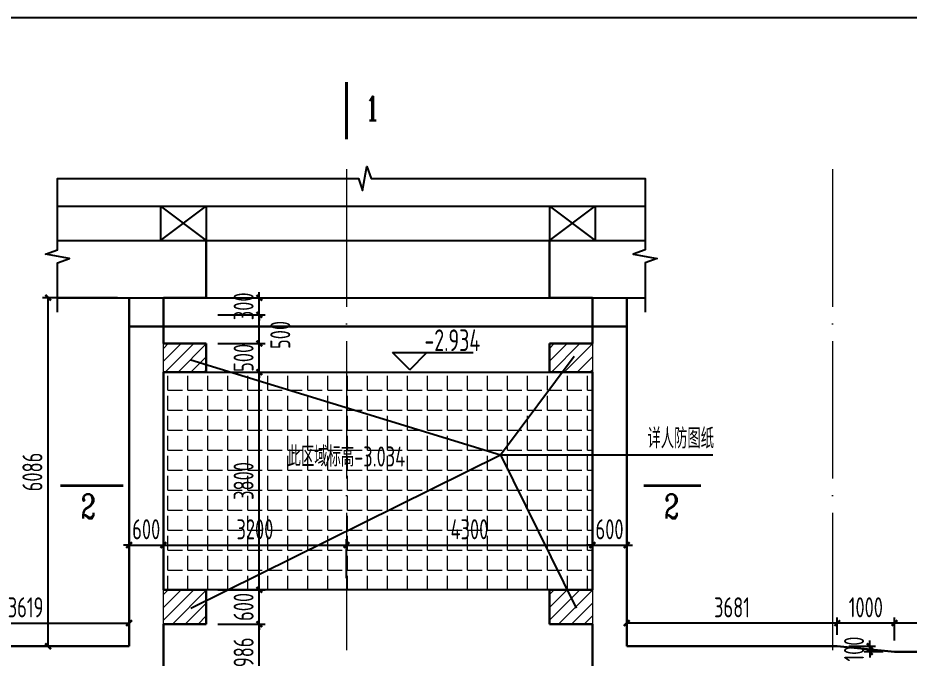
# Model space of a CAD drawing. Header units: millimetres. Extents: x -897614 to 191467, y -439928 to 101803.
# Drawn here: x -6839 to 8762, y -87906 to -76705 of the extents above; entities that cross this region are included whole.
import ezdxf

# ---------------------------------------------------------------- set-up
doc = ezdxf.new("R2010")
doc.units = ezdxf.units.MM
doc.header["$LTSCALE"] = 1000
doc.linetypes.add('ACAD_ISO04W100', pattern=[30, 24, -3, 0, -3])
for name, color, linetype in [('0人防', 40, 'Continuous'), ('BXF', 1, 'Continuous'), ('DIM_ELEV', 3, 'Continuous'), ('DIM_LEAD', 3, 'Continuous'), ('DIM_SYMB', 3, 'Continuous'), ('FRAMEWORK OF MIDDLE PLATE-ZB-600$0$FRAMEWORK OF MIDDLE PLATE-ZB$0$01-wall-地下墙', 5, 'Continuous'), ('JG_TEXT', 7, 'Continuous'), ('PUB_TEXT', 7, 'Continuous')]:
    doc.layers.add(name, color=color, linetype=linetype)
for name, color, linetype, lineweight in [('DOTE', 8, 'ACAD_ISO04W100', 9), ('PUB_HATCH', 8, 'Continuous', 18), ('WALL', 6, 'Continuous', 30)]:
    doc.layers.add(name, color=color, linetype=linetype, lineweight=lineweight)
doc.layers.add('DY', color=1, linetype='Continuous', plot=False)
doc.styles.add('_TCH_LABEL', font='COMPLEX', dxfattribs={"bigfont": 'GBCBIG'})
doc.styles.add('TSSD', font='tssdeng.shx', dxfattribs={"width": 0.7, "bigfont": 'tssdchn.shx'})
doc.dimstyles.new('TSD', dxfattribs={"dimtxt": 350, "dimasz": 100, "dimexe": 100, "dimexo": 200, "dimgap": 100, "dimtad": 1, "dimdec": 0, "dimzin": 0, "dimdsep": 46, "dimtxsty": 'TSSD', "dimblk": 'ARCHTICK', "dimcen": 0.09, "dimclrt": 7, "dimazin": 2, "dimtfac": 1, "dimtdec": 0, "dimtix": 1, "dimtmove": 2, "dimatfit": 3, "dimfxl": 0, "dimtolj": 1, "dimtzin": 0, "dimarcsym": 0})

# ---------------------------------------------------------------- blocks, each defined once
blk = doc.blocks.new('_ArchTick')
at = {"color": 0, "linetype": 'ByBlock', "const_width": 0.4}
blk.add_lwpolyline([(-0.5, -0.5), (0.5, 0.5)], dxfattribs=at)
blk = doc.blocks.new('*D57')
at = {"layer": 'Defpoints', "color": 0, "transparency": 16777216}
for p in [(-6309, -81594), (-4894, -81594), (-4894, -87680)]:
    blk.add_point(p, dxfattribs=at)
at = {"layer": 'DIM_LEAD', "color": 0, "lineweight": -2, "transparency": 16777216}
for p, q in [((-5094, -81594), (-6409, -81594)), ((-6309, -87680), (-6309, -81594)), ((-5094, -87680), (-6409, -87680))]:
    blk.add_line(p, q, dxfattribs=at)
at = {"layer": 'DIM_LEAD', "color": 0, "lineweight": -2, "transparency": 16777216, "xscale": 100, "yscale": 100, "zscale": 100}
for p, rotation in [((-6309, -81594), 90), ((-6309, -87680), 270)]:
    blk.add_blockref('_ArchTick', p, dxfattribs=dict(at, rotation=rotation))
at = {"layer": 'DIM_LEAD', "color": 7, "transparency": 16777216, "insert": (-6584, -84637), "char_height": 350, "attachment_point": 5, "rotation": 90, "style": 'TSSD'}
blk.add_mtext('\\A1;6086', dxfattribs=at)
blk = doc.blocks.new('A$C6E44675F')
at = {"layer": 'FRAMEWORK OF MIDDLE PLATE-ZB-600$0$FRAMEWORK OF MIDDLE PLATE-ZB$0$01-wall-地下墙'}
for p, q in [((-5050, 600), (5221, 600)), ((-3250, 600), (-3250, 0)), ((-3250, 600), (-2450, 0)), ((-3250, 0), (-2450, 600)), ((-2450, 600), (-2450, 0)), ((3550, 600), (3550, 0)), ((3550, 600), (4350, 0)), ((3550, 0), (4350, 600)), ((4350, 600), (4350, 0)), ((-5050, 0), (5221, 0)), ((-5050, -1000), (5221, -1000))]:
    blk.add_line(p, q, dxfattribs=at)
blk.add_lwpolyline([(-5050, -1251), (-5050, -388), (-4840, -312), (-5260, -238), (-5050, -163), (-5050, 1081), (208, 1081), (282, 871), (356, 1291), (433, 1081), (5221, 1081), (5221, -163), (5011, -238), (5431, -312), (5221, -388), (5221, -1251)], dxfattribs=at)
blk = doc.blocks.new('*D423')
at = {"layer": 'Defpoints', "color": 0, "transparency": 16777216}
for p in [(8488, -87276), (8488, -87780), (18287, -87780)]:
    blk.add_point(p, dxfattribs=at)
at = {"layer": 'DIM_LEAD', "color": 0, "lineweight": -2, "transparency": 16777216}
for p, q in [((8488, -87580), (8488, -87176)), ((18287, -87580), (18287, -87176)), ((18287, -87276), (8488, -87276))]:
    blk.add_line(p, q, dxfattribs=at)
at = {"layer": 'DIM_LEAD', "color": 0, "lineweight": -2, "transparency": 16777216, "xscale": 100, "yscale": 100, "zscale": 100, "rotation": 180}
blk.add_blockref('_ArchTick', (8488, -87276), dxfattribs=at)
at = {"layer": 'DIM_LEAD', "color": 0, "lineweight": -2, "transparency": 16777216, "xscale": 100, "yscale": 100, "zscale": 100}
blk.add_blockref('_ArchTick', (18287, -87276), dxfattribs=at)
at = {"layer": 'DIM_LEAD', "color": 7, "transparency": 16777216, "insert": (13387, -87001), "char_height": 350, "attachment_point": 5, "style": 'TSSD'}
blk.add_mtext('\\A1;9800', dxfattribs=at)
blk = doc.blocks.new('*D424')
at = {"layer": 'Defpoints', "color": 0, "transparency": 16777216}
for p in [(7487, -87276), (7487, -87680, 0), (8488, -87780)]:
    blk.add_point(p, dxfattribs=at)
at = {"layer": 'DIM_LEAD', "color": 0, "lineweight": -2, "transparency": 16777216}
for p, q in [((7487, -87480), (7487, -87176)), ((8488, -87580), (8488, -87176)), ((8488, -87276), (7487, -87276))]:
    blk.add_line(p, q, dxfattribs=at)
at = {"layer": 'DIM_LEAD', "color": 0, "lineweight": -2, "transparency": 16777216, "xscale": 100, "yscale": 100, "zscale": 100, "rotation": 180}
blk.add_blockref('_ArchTick', (7487, -87276), dxfattribs=at)
at = {"layer": 'DIM_LEAD', "color": 0, "lineweight": -2, "transparency": 16777216, "xscale": 100, "yscale": 100, "zscale": 100}
blk.add_blockref('_ArchTick', (8488, -87276), dxfattribs=at)
at = {"layer": 'DIM_LEAD', "color": 7, "transparency": 16777216, "insert": (7987, -87001), "char_height": 350, "attachment_point": 5, "style": 'TSSD'}
blk.add_mtext('\\A1;1000', dxfattribs=at)
blk = doc.blocks.new('*D425')
at = {"layer": 'Defpoints', "color": 0, "transparency": 16777216}
for p in [(3806, -87276), (3806, -87680), (7487, -87680, 0)]:
    blk.add_point(p, dxfattribs=at)
at = {"layer": 'DIM_LEAD', "color": 0, "lineweight": -2, "transparency": 16777216}
for p, q in [((3806, -87480), (3806, -87176)), ((7487, -87480), (7487, -87176)), ((7487, -87276), (3806, -87276))]:
    blk.add_line(p, q, dxfattribs=at)
at = {"layer": 'DIM_LEAD', "color": 0, "lineweight": -2, "transparency": 16777216, "xscale": 100, "yscale": 100, "zscale": 100, "rotation": 180}
blk.add_blockref('_ArchTick', (3806, -87276), dxfattribs=at)
at = {"layer": 'DIM_LEAD', "color": 0, "lineweight": -2, "transparency": 16777216, "xscale": 100, "yscale": 100, "zscale": 100}
blk.add_blockref('_ArchTick', (7487, -87276), dxfattribs=at)
at = {"layer": 'DIM_LEAD', "color": 7, "transparency": 16777216, "insert": (5647, -87001), "char_height": 350, "attachment_point": 5, "style": 'TSSD'}
blk.add_mtext('\\A1;3681', dxfattribs=at)
blk = doc.blocks.new('*D426')
at = {"layer": 'Defpoints', "color": 0, "transparency": 16777216}
for p in [(7487, -87680, 0), (8056, -87680), (8488, -87780, 0)]:
    blk.add_point(p, dxfattribs=at)
at = {"layer": 'DIM_LEAD', "color": 0, "lineweight": -2, "transparency": 16777216}
for p, q in [((8056, -87680), (8056, -87580)), ((7687, -87680), (8156, -87680)), ((8288, -87780), (7956, -87780)), ((8056, -87780), (8056, -87680)), ((8056, -87780), (8056, -87880))]:
    blk.add_line(p, q, dxfattribs=at)
at = {"layer": 'DIM_LEAD', "color": 0, "lineweight": -2, "transparency": 16777216, "xscale": 100, "yscale": 100, "zscale": 100}
for p, rotation in [((8056, -87680), 270), ((8056, -87780), 90)]:
    blk.add_blockref('_ArchTick', p, dxfattribs=dict(at, rotation=rotation))
at = {"layer": 'DIM_LEAD', "color": 7, "transparency": 16777216, "insert": (7781, -87730), "char_height": 350, "attachment_point": 5, "rotation": 90, "style": 'TSSD'}
blk.add_mtext('\\A1;100', dxfattribs=at)
blk = doc.blocks.new('*D431')
at = {"layer": 'Defpoints', "color": 0, "transparency": 16777216}
for p in [(-4894, -87276), (-8513, -87680, 0), (-4894, -87680, 0)]:
    blk.add_point(p, dxfattribs=at)
at = {"layer": 'DIM_LEAD', "color": 0, "lineweight": -2, "transparency": 16777216}
for p, q in [((-8513, -87480), (-8513, -87176)), ((-4894, -87480), (-4894, -87176)), ((-8513, -87276), (-4894, -87276))]:
    blk.add_line(p, q, dxfattribs=at)
at = {"layer": 'DIM_LEAD', "color": 0, "lineweight": -2, "transparency": 16777216, "xscale": 100, "yscale": 100, "zscale": 100, "rotation": 180}
blk.add_blockref('_ArchTick', (-8513, -87276), dxfattribs=at)
at = {"layer": 'DIM_LEAD', "color": 0, "lineweight": -2, "transparency": 16777216, "xscale": 100, "yscale": 100, "zscale": 100}
blk.add_blockref('_ArchTick', (-4894, -87276), dxfattribs=at)
at = {"layer": 'DIM_LEAD', "color": 7, "transparency": 16777216, "insert": (-6703, -87001), "char_height": 350, "attachment_point": 5, "style": 'TSSD'}
blk.add_mtext('\\A1;3619', dxfattribs=at)
blk = doc.blocks.new('*D440')
at = {"layer": 'Defpoints', "color": 0, "transparency": 16777216}
for p in [(-3544, -87294), (-2617, -87294), (-3544, -88280)]:
    blk.add_point(p, dxfattribs=at)
at = {"layer": 'DIM_LEAD', "color": 0, "lineweight": -2, "transparency": 16777216}
for p, q in [((-3344, -87294), (-2517, -87294)), ((-2617, -88280), (-2617, -87294)), ((-3344, -88280), (-2517, -88280))]:
    blk.add_line(p, q, dxfattribs=at)
at = {"layer": 'DIM_LEAD', "color": 0, "lineweight": -2, "transparency": 16777216, "xscale": 100, "yscale": 100, "zscale": 100}
for p, rotation in [((-2617, -87294), 90), ((-2617, -88280), 270)]:
    blk.add_blockref('_ArchTick', p, dxfattribs=dict(at, rotation=rotation))
at = {"layer": 'DIM_LEAD', "color": 7, "transparency": 16777216, "insert": (-2892, -87787), "char_height": 350, "attachment_point": 5, "rotation": 90, "style": 'TSSD'}
blk.add_mtext('\\A1;986', dxfattribs=at)
blk = doc.blocks.new('*D441')
at = {"layer": 'Defpoints', "color": 0, "transparency": 16777216}
for p in [(-3544, -86694), (-2617, -86694), (-3544, -87294)]:
    blk.add_point(p, dxfattribs=at)
at = {"layer": 'DIM_LEAD', "color": 0, "lineweight": -2, "transparency": 16777216}
for p, q in [((-3344, -86694), (-2517, -86694)), ((-2617, -86694), (-2617, -86594)), ((-2617, -87294), (-2617, -86694)), ((-3344, -87294), (-2517, -87294)), ((-2617, -87294), (-2617, -87394))]:
    blk.add_line(p, q, dxfattribs=at)
at = {"layer": 'DIM_LEAD', "color": 0, "lineweight": -2, "transparency": 16777216, "xscale": 100, "yscale": 100, "zscale": 100}
for p, rotation in [((-2617, -86694), 270), ((-2617, -87294), 90)]:
    blk.add_blockref('_ArchTick', p, dxfattribs=dict(at, rotation=rotation))
at = {"layer": 'DIM_LEAD', "color": 7, "transparency": 16777216, "insert": (-2892, -86994), "char_height": 350, "attachment_point": 5, "rotation": 90, "style": 'TSSD'}
blk.add_mtext('\\A1;600', dxfattribs=at)
blk = doc.blocks.new('*D442')
at = {"layer": 'Defpoints', "color": 0, "transparency": 16777216}
for p in [(-3544, -82894), (-2617, -82894), (-3544, -86694)]:
    blk.add_point(p, dxfattribs=at)
at = {"layer": 'DIM_LEAD', "color": 0, "lineweight": -2, "transparency": 16777216}
for p, q in [((-3344, -82894), (-2517, -82894)), ((-2617, -86694), (-2617, -82894)), ((-3344, -86694), (-2517, -86694))]:
    blk.add_line(p, q, dxfattribs=at)
at = {"layer": 'DIM_LEAD', "color": 0, "lineweight": -2, "transparency": 16777216, "xscale": 100, "yscale": 100, "zscale": 100}
for p, rotation in [((-2617, -82894), 90), ((-2617, -86694), 270)]:
    blk.add_blockref('_ArchTick', p, dxfattribs=dict(at, rotation=rotation))
at = {"layer": 'DIM_LEAD', "color": 7, "transparency": 16777216, "insert": (-2892, -84794), "char_height": 350, "attachment_point": 5, "rotation": 90, "style": 'TSSD'}
blk.add_mtext('\\A1;3800', dxfattribs=at)
blk = doc.blocks.new('*D443')
at = {"layer": 'Defpoints', "color": 0, "transparency": 16777216}
for p in [(-3544, -82394), (-2617, -82394), (-3544, -82894)]:
    blk.add_point(p, dxfattribs=at)
at = {"layer": 'DIM_LEAD', "color": 0, "lineweight": -2, "transparency": 16777216}
for p, q in [((-2617, -82394), (-2617, -82294)), ((-3344, -82394), (-2517, -82394)), ((-2617, -82894), (-2617, -82394)), ((-3344, -82894), (-2517, -82894)), ((-2617, -82894), (-2617, -82994))]:
    blk.add_line(p, q, dxfattribs=at)
at = {"layer": 'DIM_LEAD', "color": 0, "lineweight": -2, "transparency": 16777216, "xscale": 100, "yscale": 100, "zscale": 100}
for p, rotation in [((-2617, -82394), 270), ((-2617, -82894), 90)]:
    blk.add_blockref('_ArchTick', p, dxfattribs=dict(at, rotation=rotation))
at = {"layer": 'DIM_LEAD', "color": 7, "transparency": 16777216, "insert": (-2892, -82644), "char_height": 350, "attachment_point": 5, "rotation": 90, "style": 'TSSD'}
blk.add_mtext('\\A1;500', dxfattribs=at)
blk = doc.blocks.new('*D444')
at = {"layer": 'Defpoints', "color": 0, "transparency": 16777216}
for p in [(-3544, -81894), (-2617, -81894), (-3544, -82394)]:
    blk.add_point(p, dxfattribs=at)
at = {"layer": 'DIM_LEAD', "color": 0, "lineweight": -2, "transparency": 16777216}
for p, q in [((-3344, -81894), (-2517, -81894)), ((-2617, -82394), (-2617, -81894)), ((-3344, -82394), (-2517, -82394))]:
    blk.add_line(p, q, dxfattribs=at)
at = {"layer": 'DIM_LEAD', "color": 0, "lineweight": -2, "transparency": 16777216, "xscale": 100, "yscale": 100, "zscale": 100}
for p, rotation in [((-2617, -81894), 90), ((-2617, -82394), 270)]:
    blk.add_blockref('_ArchTick', p, dxfattribs=dict(at, rotation=rotation))
at = {"layer": 'DIM_LEAD', "color": 7, "transparency": 16777216, "insert": (-2250, -82244), "char_height": 350, "attachment_point": 5, "rotation": 90, "style": 'TSSD'}
blk.add_mtext('\\A1;500', dxfattribs=at)
blk = doc.blocks.new('*D445')
at = {"layer": 'Defpoints', "color": 0, "transparency": 16777216}
for p in [(-3544, -81594), (-2617, -81594), (-3544, -81894)]:
    blk.add_point(p, dxfattribs=at)
at = {"layer": 'DIM_LEAD', "color": 0, "lineweight": -2, "transparency": 16777216}
for p, q in [((-2617, -81594), (-2617, -81494)), ((-3344, -81594), (-2517, -81594)), ((-2617, -81894), (-2617, -81594)), ((-3344, -81894), (-2517, -81894)), ((-2617, -81894), (-2617, -81994))]:
    blk.add_line(p, q, dxfattribs=at)
at = {"layer": 'DIM_LEAD', "color": 0, "lineweight": -2, "transparency": 16777216, "xscale": 100, "yscale": 100, "zscale": 100}
for p, rotation in [((-2617, -81594), 270), ((-2617, -81894), 90)]:
    blk.add_blockref('_ArchTick', p, dxfattribs=dict(at, rotation=rotation))
at = {"layer": 'DIM_LEAD', "color": 7, "transparency": 16777216, "insert": (-2892, -81744), "char_height": 350, "attachment_point": 5, "rotation": 90, "style": 'TSSD'}
blk.add_mtext('\\A1;300', dxfattribs=at)
blk = doc.blocks.new('*D560')
at = {"layer": 'Defpoints', "color": 0, "transparency": 16777216}
for p in [(-4294, -85913), (-4894, -86694), (-4294, -86694)]:
    blk.add_point(p, dxfattribs=at)
at = {"layer": 'DIM_LEAD', "color": 0, "lineweight": -2, "transparency": 16777216}
for p, q in [((-4894, -85913), (-4994, -85913)), ((-4894, -86494), (-4894, -85813)), ((-4894, -85913), (-4294, -85913)), ((-4294, -86494), (-4294, -85813)), ((-4294, -85913), (-4194, -85913))]:
    blk.add_line(p, q, dxfattribs=at)
at = {"layer": 'DIM_LEAD', "color": 0, "lineweight": -2, "transparency": 16777216, "xscale": 100, "yscale": 100, "zscale": 100}
blk.add_blockref('_ArchTick', (-4894, -85913), dxfattribs=at)
at = {"layer": 'DIM_LEAD', "color": 0, "lineweight": -2, "transparency": 16777216, "xscale": 100, "yscale": 100, "zscale": 100, "rotation": 180}
blk.add_blockref('_ArchTick', (-4294, -85913), dxfattribs=at)
at = {"layer": 'DIM_LEAD', "color": 7, "transparency": 16777216, "insert": (-4594, -85638), "char_height": 350, "attachment_point": 5, "style": 'TSSD'}
blk.add_mtext('\\A1;600', dxfattribs=at)
blk = doc.blocks.new('*D561')
at = {"layer": 'Defpoints', "color": 0, "transparency": 16777216}
for p in [(-1094, -85913), (-4294, -86694), (-1094, -86694)]:
    blk.add_point(p, dxfattribs=at)
at = {"layer": 'DIM_LEAD', "color": 0, "lineweight": -2, "transparency": 16777216}
for p, q in [((-4294, -86494), (-4294, -85813)), ((-4294, -85913), (-1094, -85913)), ((-1094, -86494), (-1094, -85813))]:
    blk.add_line(p, q, dxfattribs=at)
at = {"layer": 'DIM_LEAD', "color": 0, "lineweight": -2, "transparency": 16777216, "xscale": 100, "yscale": 100, "zscale": 100, "rotation": 180}
blk.add_blockref('_ArchTick', (-4294, -85913), dxfattribs=at)
at = {"layer": 'DIM_LEAD', "color": 0, "lineweight": -2, "transparency": 16777216, "xscale": 100, "yscale": 100, "zscale": 100}
blk.add_blockref('_ArchTick', (-1094, -85913), dxfattribs=at)
at = {"layer": 'DIM_LEAD', "color": 7, "transparency": 16777216, "insert": (-2694, -85638), "char_height": 350, "attachment_point": 5, "style": 'TSSD'}
blk.add_mtext('\\A1;3200', dxfattribs=at)
blk = doc.blocks.new('*D562')
at = {"layer": 'Defpoints', "color": 0, "transparency": 16777216}
for p in [(3206, -85913), (-1094, -86694), (3206, -86694)]:
    blk.add_point(p, dxfattribs=at)
at = {"layer": 'DIM_LEAD', "color": 0, "lineweight": -2, "transparency": 16777216}
for p, q in [((-1094, -86494), (-1094, -85813)), ((-1094, -85913), (3206, -85913)), ((3206, -86494), (3206, -85813))]:
    blk.add_line(p, q, dxfattribs=at)
at = {"layer": 'DIM_LEAD', "color": 0, "lineweight": -2, "transparency": 16777216, "xscale": 100, "yscale": 100, "zscale": 100, "rotation": 180}
blk.add_blockref('_ArchTick', (-1094, -85913), dxfattribs=at)
at = {"layer": 'DIM_LEAD', "color": 0, "lineweight": -2, "transparency": 16777216, "xscale": 100, "yscale": 100, "zscale": 100}
blk.add_blockref('_ArchTick', (3206, -85913), dxfattribs=at)
at = {"layer": 'DIM_LEAD', "color": 7, "transparency": 16777216, "insert": (1056, -85638), "char_height": 350, "attachment_point": 5, "style": 'TSSD'}
blk.add_mtext('\\A1;4300', dxfattribs=at)
blk = doc.blocks.new('*D563')
at = {"layer": 'Defpoints', "color": 0, "transparency": 16777216}
for p in [(3806, -85913), (3206, -86694), (3806, -86694)]:
    blk.add_point(p, dxfattribs=at)
at = {"layer": 'DIM_LEAD', "color": 0, "lineweight": -2, "transparency": 16777216}
for p, q in [((3206, -85913), (3106, -85913)), ((3206, -86494), (3206, -85813)), ((3206, -85913), (3806, -85913)), ((3806, -86494), (3806, -85813)), ((3806, -85913), (3906, -85913))]:
    blk.add_line(p, q, dxfattribs=at)
at = {"layer": 'DIM_LEAD', "color": 0, "lineweight": -2, "transparency": 16777216, "xscale": 100, "yscale": 100, "zscale": 100}
blk.add_blockref('_ArchTick', (3206, -85913), dxfattribs=at)
at = {"layer": 'DIM_LEAD', "color": 0, "lineweight": -2, "transparency": 16777216, "xscale": 100, "yscale": 100, "zscale": 100, "rotation": 180}
blk.add_blockref('_ArchTick', (3806, -85913), dxfattribs=at)
at = {"layer": 'DIM_LEAD', "color": 7, "transparency": 16777216, "insert": (3506, -85638), "char_height": 350, "attachment_point": 5, "style": 'TSSD'}
blk.add_mtext('\\A1;600', dxfattribs=at)

msp = doc.modelspace()

# ---------------------------------------------------------------- hatches: boundary and pattern name
at = {"layer": 'PUB_HATCH'}
h = msp.add_hatch(dxfattribs=at)
h.set_pattern_fill('ANSI31', color=256, scale=50)
h.set_pattern_definition([(45, (-210972.07, -35014.73), (-112.2532, 112.2532), [])])
h.paths.add_polyline_path([(-4293.7947, -82393.71662), (-3543.79464, -82393.71662), (-3543.79464, -82893.71662), (-4293.7947, -82893.71662)])
h = msp.add_hatch(dxfattribs=at)
h.set_pattern_fill('ANSI31', color=256, scale=50)
h.set_pattern_definition([(45, (-204222.07, -35014.73), (-112.2532, 112.2532), [])])
h.paths.add_polyline_path([(2456.20525, -82393.71662), (3206.20531, -82393.71662), (3206.20531, -82893.71662), (2456.20525, -82893.71662)])
h = msp.add_hatch(dxfattribs=at)
h.set_pattern_fill('ANGLE', color=256, scale=50)
h.set_pattern_definition([(0, (-210972.07, -35014.73), (0, 349.25), [254, -95.25]), (90, (-210972.07, -35014.73), (-349.25, 2e-14), [254, -95.25])])
h.paths.add_polyline_path([(-4293.7947, -82893.71662), (3206.20531, -82893.71662), (3206.20531, -86693.71662), (-4293.7947, -86693.71662)])
h = msp.add_hatch(dxfattribs=at)
h.set_pattern_fill('ANSI31', color=256, scale=50)
h.set_pattern_definition([(45, (-210972.07, -39314.73), (-112.2532, 112.2532), [])])
h.paths.add_polyline_path([(-4293.7947, -86693.71662), (-3543.79464, -86693.71662), (-3543.79464, -87293.71662), (-4293.7947, -87293.71662)])
h = msp.add_hatch(dxfattribs=at)
h.set_pattern_fill('ANSI31', color=256, scale=50)
h.set_pattern_definition([(45, (-204222.07, -39314.73), (-112.2532, 112.2532), [])])
h.paths.add_polyline_path([(2456.20525, -86693.71662), (3206.20531, -86693.71662), (3206.20531, -87293.71662), (2456.20525, -87293.71662)])

# ---------------------------------------------------------------- linework, layer by layer
for p, q in [((-3814.2373, -82678.9155), (1598.68772, -84337.15935)), ((1598.68772, -84337.15935), (2889.07847, -82611.91533)), ((-3814.2373, -87017.15154), (1598.68772, -84337.15935)), ((1598.68772, -84337.15935), (2925.05296, -87016.09088)), ((1598.68772, -84337.15935), (5314.67899, -84337.15935))]:
    msp.add_line(p, q)
at = {"layer": 'BXF', "ltscale": 0.1, "const_width": 40}
msp.add_lwpolyline([(3806.20531, -82093.71662), (-4893.7947, -82093.71662)], dxfattribs=at)
at = {"layer": 'DIM_ELEV'}
for p, q in [((13.32057, -82850.54448), (-286.67943, -82550.54448)), ((-286.67943, -82550.54448), (1122.11299, -82550.54448)), ((13.32057, -82850.54448), (313.32057, -82550.54448))]:
    msp.add_line(p, q, dxfattribs=at)
at = {"layer": 'DIM_SYMB', "const_width": 50}
for points in [[(-1093.73288, -77826.96786), (-1093.73288, -78826.96786)], [(-6093.05282, -84875.22204), (-4993.05282, -84875.22204)], [(4105.14661, -84875.22204), (5105.14661, -84875.22204)]]:
    msp.add_lwpolyline(points, dxfattribs=at)
at = {"layer": 'DOTE', "ltscale": 0.1}
for p, q in [((-1093.73288, -79349.71048), (-1093.73288, -93609.64972)), ((7406.26712, -79349.71048), (7406.26712, -93609.64972))]:
    msp.add_line(p, q, dxfattribs=at)
at = {"layer": 'DY'}
msp.add_lwpolyline([(-36900.37084, -118705.40674), (37349.62916, -118705.40674), (37349.62916, -76705.40674), (-36900.37084, -76705.40674)], close=True, dxfattribs=at)
at = {"layer": 'JG_TEXT'}
msp.add_lwpolyline([(-4293.7947, -82893.71662), (3206.20531, -82893.71662), (3206.20531, -86693.71662), (-4293.7947, -86693.71662)], close=True, dxfattribs=at)
at = {"layer": 'PUB_HATCH'}
for points in [[(-4293.7947, -82393.71662), (-3543.79464, -82393.71662), (-3543.79464, -82893.71662), (-4293.7947, -82893.71662)], [(2456.20525, -82393.71662), (3206.20531, -82393.71662), (3206.20531, -82893.71662), (2456.20525, -82893.71662)], [(-4293.7947, -86693.71662), (-3543.79464, -86693.71662), (-3543.79464, -87293.71662), (-4293.7947, -87293.71662)], [(2456.20525, -86693.71662), (3206.20531, -86693.71662), (3206.20531, -87293.71662), (2456.20525, -87293.71662)]]:
    msp.add_lwpolyline(points, close=True, dxfattribs=at)
at = {"layer": 'WALL', "ltscale": 2}
for p, q in [((-3543.73491, -81593.71648), (-3543.73491, -80593.76893)), ((2456.2651, -81593.71648), (2456.11958, -80593.71648)), ((-4893.7947, -81593.60914), (-4893.7947, -87680.09477)), ((-4293.7947, -81593.60914), (-4293.7947, -82393.71662)), ((-4293.7947, -81593.71648), (-3543.73491, -81593.71648)), ((3206.20531, -81593.71657), (3206.20531, -82393.71662)), ((3806.20531, -81593.71662), (3806.20531, -87680.09444)), ((-3543.7947, -82393.71662), (-4293.7947, -82393.71662)), ((-3543.7947, -82393.71662), (-3543.79464, -82893.71662)), ((2456.20531, -82393.71662), (3206.20531, -82393.71662)), ((2456.20531, -82393.71662), (2456.20531, -82893.71662)), ((-3543.7947, -82893.71662), (-4293.7947, -82893.71662)), ((-4293.7947, -82893.71662), (-4293.7947, -86693.71662)), ((2456.20531, -82893.71662), (3206.20531, -82893.71662)), ((3206.20531, -82893.71662), (3206.20531, -86693.71662)), ((-3543.7947, -86693.71662), (-4293.7947, -86693.71662)), ((-3543.7947, -86693.71662), (-3543.7947, -87293.71662)), ((2456.20531, -86693.71662), (3206.20531, -86693.71662)), ((2456.20531, -86693.71662), (2456.20531, -87293.71662)), ((-3543.7947, -87293.71662), (-4293.7947, -87293.71662)), ((-4293.7947, -87293.71662), (-4293.7947, -88280.09478)), ((2456.20531, -87293.71662), (3206.20531, -87293.71662)), ((3206.20531, -87293.71662), (3206.20531, -88280.09444))]:
    msp.add_line(p, q, dxfattribs=at)
at = {"layer": 'WALL'}
for p, q in [((2456.2651, -81593.71648), (3206.20531, -81593.71648)), ((-8512.70691, -87680.09469, 0), (-4893.7947, -87680.09477)), ((7487.29311, -87680.09471, 0), (3806.20531, -87680.09477)), ((8487.50806, -87780.11619, 0), (7487.29311, -87680.09471, 0)), ((18287.29311, -87780.11599), (8487.50806, -87780.11619, 0))]:
    msp.add_line(p, q, dxfattribs=at)

# ---------------------------------------------------------------- block references
at = {"layer": '0人防'}
msp.add_blockref('A$C6E44675F', (-1093.73288, -80593.71662), dxfattribs=at)

# ---------------------------------------------------------------- texts
at = {"layer": 'DIM_ELEV', "style": 'TSSD', "width": 0.7}
msp.add_text('-2.934', height=380, dxfattribs=at).set_placement((268.84596, -82526.44944))
at = {"layer": 'DIM_SYMB', "style": '_TCH_LABEL', "width": 0.705882}
for s, p in [('1', (-769.8084, -78498.8084)), ('2', (-5736.95269, -85450.0228)), ('2', (4461.24674, -85450.0228))]:
    msp.add_text(s, height=425, dxfattribs=at).set_placement(p)
at = {"layer": 'JG_TEXT', "style": 'TSSD', "width": 0.7}
msp.add_text('详人防图纸', height=350, dxfattribs=at).set_placement((4168.86818, -84225.7066, 0))
at = {"layer": 'PUB_TEXT', "style": 'TSSD', "width": 0.7}
msp.add_text('此区域标高-3.034', height=350, dxfattribs=at).set_placement((-2122.63225, -84542.37807))

# ---------------------------------------------------------------- dimensions: what is measured, and where the dimension line sits
at = {"layer": 'DIM_LEAD'}
for base, p1, p2, angle, picture, middle in [((-2616.62698, -81593.71662), (-3543.73497, -81893.71662), (-3543.73497, -81593.71662), 90, '*D445', (-2891.62698, -81743.71662)), ((-6309.04739, -81593.71662), (-4893.7947, -87680.09477), (-4893.7947, -81593.71662), 90, '*D57', (-6584.04739, -84636.90569)), ((-2616.62698, -82393.71662), (-3543.79477, -82893.71662), (-3543.79477, -82393.71662), 90, '*D443', (-2891.62698, -82643.71662)), ((-2616.62698, -82893.71662), (-3543.79477, -86693.71662), (-3543.79477, -82893.71662), 90, '*D442', (-2891.62698, -84793.71662)), ((-2616.62698, -86693.71662), (-3543.79477, -87293.71662), (-3543.79477, -86693.71662), 90, '*D441', (-2891.62698, -86993.71662)), ((-4893.7947, -87276.23565, 0), (-8512.70691, -87680.09475, 0), (-4893.7947, -87680.09448), 180, '*D431', (-6703.2508, -87001.23565, 0)), ((-2616.62698, -87293.71662), (-3543.79477, -88280.09478), (-3543.79477, -87293.71662), 90, '*D440', (-2891.62698, -87786.9057)), ((8055.8861, -87680.09471), (8487.50806, -87780.11619, 0), (7487.29311, -87680.09471, 0), 90, '*D426', (7780.8861, -87730.10545))]:
    dim = msp.add_linear_dim(base=base, p1=p1, p2=p2, angle=angle, dimstyle='TSD', override={"dimtfillclr": 256}, dxfattribs=at)
    dim.commit()
    dim.dimension.update_dxf_attribs({"geometry": picture, "text_midpoint": middle})
dim = msp.add_linear_dim(base=(-2616.62698, -81893.71662), p1=(-3543.79477, -82393.71662), p2=(-3543.73497, -81893.71662), angle=90, dimstyle='TSD', override={"dimtfillclr": 256}, dxfattribs=at)
dim.commit()
dim.dimension.update_dxf_attribs({"geometry": '*D444', "text_midpoint": (-2250.1791, -82243.71662), "dimtype": 160})
for base, p1, p2, picture, middle in [((-4293.7947, -85913.46828), (-4893.7947, -86693.71662), (-4293.7947, -86693.71662), '*D560', (-4593.7947, -85638.46828)), ((-1093.73288, -85913.46828), (-4293.7947, -86693.71662), (-1093.73288, -86693.71662), '*D561', (-2693.76379, -85638.46828)), ((3206.20531, -85913.46828), (-1093.73288, -86693.71662), (3206.20531, -86693.71662), '*D562', (1056.23621, -85638.46828)), ((3806.20531, -85913.46828), (3206.20531, -86693.71662), (3806.20531, -86693.71662), '*D563', (3506.20531, -85638.46828)), ((3806.20531, -87276.23561), (7487.29311, -87680.09471, 0), (3806.20531, -87680.09444), '*D425', (5646.74921, -87001.23561)), ((7487.29311, -87276.23561, 0), (8487.50806, -87780.11619, 0), (7487.29311, -87680.09471, 0), '*D424', (7987.40059, -87001.23561, 0)), ((8487.50806, -87276.23561), (18287.29311, -87780.11599), (8487.50806, -87780.11619), '*D423', (13387.40059, -87001.23561))]:
    dim = msp.add_linear_dim(base=base, p1=p1, p2=p2, dimstyle='TSD', override={"dimtfillclr": 256}, dxfattribs=at)
    dim.commit()
    dim.dimension.update_dxf_attribs({"geometry": picture, "text_midpoint": middle})

doc.saveas('drawing.dxf')
